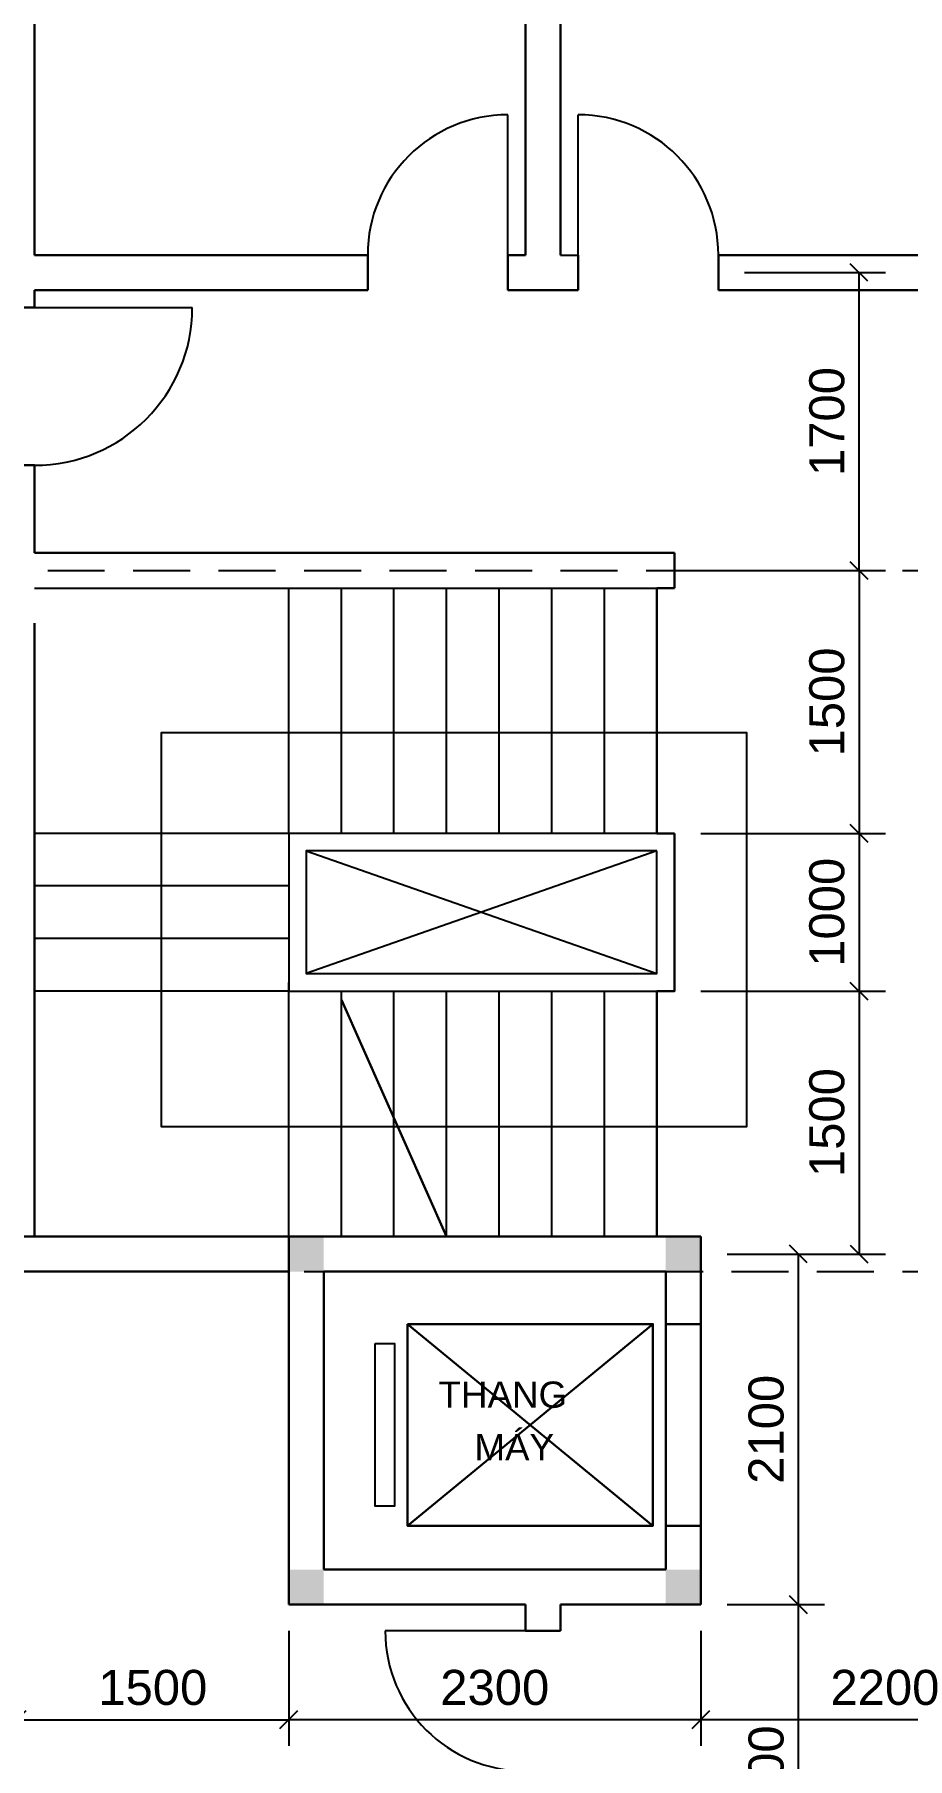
# Model space of a CAD drawing. Extents: x -100 to 171306, y -3236 to 60448.
# Drawn here: x 51344 to 56323, y 41820 to 51657 of the extents above; entities that cross this region are included whole.
import ezdxf

# ---------------------------------------------------------------- set-up
doc = ezdxf.new("R2010")
doc.units = 0
doc.header["$LTSCALE"] = 1300
doc.linetypes.add('HIDDEN', pattern=[0.375, 0.25, -0.125])
doc.layers.get('0').update_dxf_attribs({"linetype": 'CONTINUOUS'})
doc.layers.get('DEFPOINTS').update_dxf_attribs({"linetype": 'CONTINUOUS'})
for name, color, linetype in [('BAO', 3, 'CONTINUOUS'), ('COT', 1, 'CONTINUOUS'), ('CUA', 4, 'CONTINUOUS'), ('RANH', 2, 'CONTINUOUS'), ('TBI', 2, 'CONTINUOUS'), ('TEXT', 7, 'CONTINUOUS'), ('TIM', 6, 'CONTINUOUS')]:
    doc.layers.add(name, color=color, linetype=linetype)
doc.layers.add('TUONG', color=3, linetype='CONTINUOUS', lineweight=30)
doc.styles.add('VN', font='VHELVEN.TTF')
doc.styles.add('VNI-HELVE', font='VHELVEN.TTF')
doc.dimstyles.new('DIM100S', dxfattribs={"dimscale": 0, "dimtxt": 200, "dimasz": 100, "dimexe": 150, "dimexo": 150, "dimgap": 80, "dimtad": 1, "dimdec": 0, "dimrnd": 50, "dimzin": 0, "dimdsep": 46, "dimtxsty": 'VNI-HELVE', "dimblk1": 'OBLIQUE', "dimblk2": 'OBLIQUE', "dimsah": 1, "dimcen": 0, "dimclrd": 6, "dimclre": 6, "dimclrt": 6, "dimadec": 0, "dimazin": 0, "dimtfac": 1, "dimtdec": 0, "dimtmove": 0, "dimatfit": 3, "dimfxl": 1, "dimtolj": 1, "dimtzin": 0, "dimarcsym": 0})

# ---------------------------------------------------------------- blocks, each defined once
blk = doc.blocks.new('_OBLIQUE')
at = {"color": 0, "linetype": 'ByBlock'}
blk.add_line((-0.5, -0.5), (0.5, 0.5), dxfattribs=at)
blk = doc.blocks.new('*D172')
at = {"color": 6, "linetype": 'ByBlock', "transparency": 16777216}
for p, q in [((57244.1, 43248.6), (57244.1, 41891.9)), ((55144.1, 42548.6), (55144.1, 41891.9)), ((57244.1, 42041.9), (55144.1, 42041.9))]:
    blk.add_line(p, q, dxfattribs=at)
at = {"layer": 'DEFPOINTS', "color": 0, "linetype": 'ByBlock', "transparency": 16777216}
for p in [(57244.1, 43398.6), (55144.1, 42698.6), (55144.1, 42041.9)]:
    blk.add_point(p, dxfattribs=at)
at = {"color": 6, "linetype": 'ByBlock', "transparency": 16777216, "xscale": 100, "yscale": 100, "zscale": 100, "rotation": 180}
blk.add_blockref('_OBLIQUE', (55144.1, 42041.9), dxfattribs=at)
at = {"color": 6, "linetype": 'ByBlock', "transparency": 16777216, "xscale": 100, "yscale": 100, "zscale": 100}
blk.add_blockref('_OBLIQUE', (57244.1, 42041.9), dxfattribs=at)
at = {"color": 6, "linetype": 'ByBlock', "transparency": 16777216, "insert": (56194.1, 42224.7), "char_height": 200, "attachment_point": 5, "style": 'VNI-HELVE'}
blk.add_mtext('\\A1;2200', dxfattribs=at)
blk = doc.blocks.new('*D173')
at = {"color": 6, "linetype": 'ByBlock', "transparency": 16777216}
for p, q in [((52793.8, 42548.6), (52793.8, 41891.9)), ((55144.1, 42548.6), (55144.1, 41891.9)), ((55144.1, 42041.9), (52793.8, 42041.9))]:
    blk.add_line(p, q, dxfattribs=at)
at = {"layer": 'DEFPOINTS', "color": 0, "linetype": 'ByBlock', "transparency": 16777216}
for p in [(52793.8, 42698.6), (55144.1, 42698.6), (52793.8, 42041.9)]:
    blk.add_point(p, dxfattribs=at)
at = {"color": 6, "linetype": 'ByBlock', "transparency": 16777216, "xscale": 100, "yscale": 100, "zscale": 100, "rotation": 180}
blk.add_blockref('_OBLIQUE', (52793.8, 42041.9), dxfattribs=at)
at = {"color": 6, "linetype": 'ByBlock', "transparency": 16777216, "xscale": 100, "yscale": 100, "zscale": 100}
blk.add_blockref('_OBLIQUE', (55144.1, 42041.9), dxfattribs=at)
at = {"color": 6, "linetype": 'ByBlock', "transparency": 16777216, "insert": (53968.9, 42224.7), "char_height": 200, "attachment_point": 5, "style": 'VNI-HELVE'}
blk.add_mtext('\\A1;2300', dxfattribs=at)
blk = doc.blocks.new('*D174')
at = {"color": 6, "linetype": 'ByBlock', "transparency": 16777216}
for p, q in [((51243.9, 44099.3), (51243.9, 41891.9)), ((52793.8, 42548.6), (52793.8, 41891.9)), ((51243.9, 42041.9), (52793.8, 42041.9))]:
    blk.add_line(p, q, dxfattribs=at)
at = {"layer": 'DEFPOINTS', "color": 0, "linetype": 'ByBlock', "transparency": 16777216}
for p in [(51243.9, 44249.3), (52793.8, 42698.6), (52793.8, 42041.9)]:
    blk.add_point(p, dxfattribs=at)
at = {"color": 6, "linetype": 'ByBlock', "transparency": 16777216, "xscale": 100, "yscale": 100, "zscale": 100, "rotation": 180}
blk.add_blockref('_OBLIQUE', (51243.9, 42041.9), dxfattribs=at)
at = {"color": 6, "linetype": 'ByBlock', "transparency": 16777216, "xscale": 100, "yscale": 100, "zscale": 100}
blk.add_blockref('_OBLIQUE', (52793.8, 42041.9), dxfattribs=at)
at = {"color": 6, "linetype": 'ByBlock', "transparency": 16777216, "insert": (52018.8, 42224.7), "char_height": 200, "attachment_point": 5, "style": 'VNI-HELVE'}
blk.add_mtext('\\A1;1500', dxfattribs=at)
blk = doc.blocks.new('*D175')
at = {"color": 6, "linetype": 'ByBlock', "transparency": 16777216}
for p, q in [((55294.1, 42698.6), (55850.2, 42698.6)), ((55700.2, 42698.6), (55700.2, 40698.6)), ((54494.1, 40698.6), (55850.2, 40698.6))]:
    blk.add_line(p, q, dxfattribs=at)
at = {"layer": 'DEFPOINTS', "color": 0, "linetype": 'ByBlock', "transparency": 16777216}
for p in [(55144.1, 42698.6), (54344.1, 40698.6), (55700.2, 40698.6)]:
    blk.add_point(p, dxfattribs=at)
at = {"color": 6, "linetype": 'ByBlock', "transparency": 16777216, "xscale": 100, "yscale": 100, "zscale": 100}
for p, rotation in [((55700.2, 42698.6), 90), ((55700.2, 40698.6), 270)]:
    blk.add_blockref('_OBLIQUE', p, dxfattribs=dict(at, rotation=rotation))
at = {"color": 6, "linetype": 'ByBlock', "transparency": 16777216, "insert": (55517.4, 41698.6), "char_height": 200, "attachment_point": 5, "rotation": 90, "style": 'VNI-HELVE'}
blk.add_mtext('\\A1;2100', dxfattribs=at)
blk = doc.blocks.new('*D176')
at = {"color": 6, "linetype": 'ByBlock', "transparency": 16777216}
for p, q in [((55143.9, 48598.6), (56196.6, 48598.6)), ((56046.6, 48598.6), (56046.6, 47098.6)), ((55143.9, 47098.6), (56196.6, 47098.6))]:
    blk.add_line(p, q, dxfattribs=at)
at = {"layer": 'DEFPOINTS', "color": 0, "linetype": 'ByBlock', "transparency": 16777216}
for p in [(54993.9, 48598.6), (54993.9, 47098.6), (56046.6, 47098.6)]:
    blk.add_point(p, dxfattribs=at)
at = {"color": 6, "linetype": 'ByBlock', "transparency": 16777216, "xscale": 100, "yscale": 100, "zscale": 100}
for p, rotation in [((56046.6, 48598.6), 90), ((56046.6, 47098.6), 270)]:
    blk.add_blockref('_OBLIQUE', p, dxfattribs=dict(at, rotation=rotation))
at = {"color": 6, "linetype": 'ByBlock', "transparency": 16777216, "insert": (55863.8, 47848.6), "char_height": 200, "attachment_point": 5, "rotation": 90, "style": 'VNI-HELVE'}
blk.add_mtext('\\A1;1500', dxfattribs=at)
blk = doc.blocks.new('*D177')
at = {"color": 6, "linetype": 'ByBlock', "transparency": 16777216}
for p, q in [((55143.9, 47098.6), (56196.6, 47098.6)), ((56046.6, 47098.6), (56046.6, 46198.6)), ((55143.9, 46198.6), (56196.6, 46198.6))]:
    blk.add_line(p, q, dxfattribs=at)
at = {"layer": 'DEFPOINTS', "color": 0, "linetype": 'ByBlock', "transparency": 16777216}
for p in [(54993.9, 47098.6), (54993.9, 46198.6), (56046.6, 46198.6)]:
    blk.add_point(p, dxfattribs=at)
at = {"color": 6, "linetype": 'ByBlock', "transparency": 16777216, "xscale": 100, "yscale": 100, "zscale": 100}
for p, rotation in [((56046.6, 47098.6), 90), ((56046.6, 46198.6), 270)]:
    blk.add_blockref('_OBLIQUE', p, dxfattribs=dict(at, rotation=rotation))
at = {"color": 6, "linetype": 'ByBlock', "transparency": 16777216, "insert": (55863.8, 46648.6), "char_height": 200, "attachment_point": 5, "rotation": 90, "style": 'VNI-HELVE'}
blk.add_mtext('\\A1;1000', dxfattribs=at)
blk = doc.blocks.new('*D178')
at = {"color": 6, "linetype": 'ByBlock', "transparency": 16777216}
for p, q in [((55143.9, 46198.6), (56196.6, 46198.6)), ((56046.6, 46198.6), (56046.6, 44698.6)), ((55293.9, 44698.6), (56196.6, 44698.6))]:
    blk.add_line(p, q, dxfattribs=at)
at = {"layer": 'DEFPOINTS', "color": 0, "linetype": 'ByBlock', "transparency": 16777216}
for p in [(54993.9, 46198.6), (55143.9, 44698.6), (56046.6, 44698.6)]:
    blk.add_point(p, dxfattribs=at)
at = {"color": 6, "linetype": 'ByBlock', "transparency": 16777216, "xscale": 100, "yscale": 100, "zscale": 100}
for p, rotation in [((56046.6, 46198.6), 90), ((56046.6, 44698.6), 270)]:
    blk.add_blockref('_OBLIQUE', p, dxfattribs=dict(at, rotation=rotation))
at = {"color": 6, "linetype": 'ByBlock', "transparency": 16777216, "insert": (55863.8, 45448.6), "char_height": 200, "attachment_point": 5, "rotation": 90, "style": 'VNI-HELVE'}
blk.add_mtext('\\A1;1500', dxfattribs=at)
blk = doc.blocks.new('*D179')
at = {"color": 6, "linetype": 'ByBlock', "transparency": 16777216}
for p, q in [((55293.9, 44698.6), (55850.2, 44698.6)), ((55700.2, 44698.6), (55700.2, 42698.6)), ((55294.1, 42698.6), (55850.2, 42698.6))]:
    blk.add_line(p, q, dxfattribs=at)
at = {"layer": 'DEFPOINTS', "color": 0, "linetype": 'ByBlock', "transparency": 16777216}
for p in [(55143.9, 44698.6), (55144.1, 42698.6), (55700.2, 42698.6)]:
    blk.add_point(p, dxfattribs=at)
at = {"color": 6, "linetype": 'ByBlock', "transparency": 16777216, "xscale": 100, "yscale": 100, "zscale": 100}
for p, rotation in [((55700.2, 44698.6), 90), ((55700.2, 42698.6), 270)]:
    blk.add_blockref('_OBLIQUE', p, dxfattribs=dict(at, rotation=rotation))
at = {"color": 6, "linetype": 'ByBlock', "transparency": 16777216, "insert": (55517.4, 43698.6), "char_height": 200, "attachment_point": 5, "rotation": 90, "style": 'VNI-HELVE'}
blk.add_mtext('\\A1;2100', dxfattribs=at)
blk = doc.blocks.new('*D182')
at = {"color": 6, "linetype": 'ByBlock', "transparency": 16777216}
for p, q in [((55394.1, 50298.6), (56196.6, 50298.6)), ((56046.6, 48598.6), (56046.6, 50298.6)), ((55143.9, 48598.6), (56196.6, 48598.6))]:
    blk.add_line(p, q, dxfattribs=at)
at = {"layer": 'DEFPOINTS', "color": 0, "linetype": 'ByBlock', "transparency": 16777216}
for p in [(55244.1, 50298.6), (56046.6, 50298.6), (54993.9, 48598.6)]:
    blk.add_point(p, dxfattribs=at)
at = {"color": 6, "linetype": 'ByBlock', "transparency": 16777216, "xscale": 100, "yscale": 100, "zscale": 100}
for p, rotation in [((56046.6, 50298.6), 90), ((56046.6, 48598.6), 270)]:
    blk.add_blockref('_OBLIQUE', p, dxfattribs=dict(at, rotation=rotation))
at = {"color": 6, "linetype": 'ByBlock', "transparency": 16777216, "insert": (55863.8, 49448.6), "char_height": 200, "attachment_point": 5, "rotation": 90, "style": 'VNI-HELVE'}
blk.add_mtext('\\A1;1700', dxfattribs=at)

msp = doc.modelspace()

# ---------------------------------------------------------------- linework, layer by layer
at = {"layer": 'BAO', "color": 3, "linetype": 'Continuous'}
for p, q in [((51343.9, 48698.6), (54993.9, 48698.6)), ((54993.9, 48498.6), (54993.9, 48698.6)), ((51343.9, 48498.6), (54993.9, 48498.6)), ((52793.9, 47098.6), (52793.9, 48498.6)), ((53093.9, 47098.6), (53093.9, 48498.6)), ((53393.9, 47098.6), (53393.9, 48498.6)), ((53693.9, 47098.6), (53693.9, 48498.6)), ((53993.9, 47098.6), (53993.9, 48498.6)), ((54293.9, 47098.6), (54293.9, 48498.6)), ((54593.9, 47098.6), (54593.9, 48498.6)), ((52793.9, 47098.6), (51343.9, 47098.6)), ((54893.9, 47098.6), (54993.9, 47098.6)), ((52893.9, 46998.6), (54893.9, 46298.6)), ((54893.9, 46998.6), (52893.9, 46298.6)), ((52793.9, 46798.6), (51343.9, 46798.6)), ((52793.9, 46498.6), (51343.9, 46498.6)), ((52793.9, 44798.6), (52793.9, 46248.6)), ((52793.9, 46198.6), (51343.9, 46198.6)), ((53093.9, 44798.6), (53093.9, 46198.6)), ((53093.9, 46148.6), (53693.9, 44798.6)), ((53393.9, 44798.6), (53393.9, 46198.6)), ((53693.9, 44798.6), (53693.9, 46198.6)), ((53993.9, 44798.6), (53993.9, 46198.6)), ((54293.9, 44798.6), (54293.9, 46198.6)), ((54593.9, 44798.6), (54593.9, 46198.6))]:
    msp.add_line(p, q, dxfattribs=at)
for points in [[(54344.1, 50398.6), (54444.1, 50398.6)], [(54593.9, 45423.6), (52068.9, 45423.6), (52068.9, 47673.6), (55404.5, 47673.6), (55404.5, 45423.6), (54593.9, 45423.6)]]:
    msp.add_lwpolyline(points, dxfattribs=at)
for points in [[(54593.9, 47673.6, 0, 0, 0), (54761.9, 47673.6, 300, 0, 0), (54893.9, 47673.6, 0, 0, 0)], [(53993.9, 45423.6, 0, 0, 0), (53828.1, 45423.6, 300, 0, 0), (53693.9, 45423.6, 0, 0, 0)]]:
    msp.add_lwpolyline(points, format="xyseb", dxfattribs=at)
for points in [[(54993.9, 47098.6), (52793.9, 47098.6), (52793.9, 46198.6), (54993.9, 46198.6)], [(54893.9, 46998.6), (52893.9, 46998.6), (52893.9, 46298.6), (54893.9, 46298.6)]]:
    msp.add_lwpolyline(points, close=True, dxfattribs=at)
at = {"layer": 'COT', "color": 1, "linetype": 'Continuous'}
for points in [[(52793.8, 44798.6), (52793.8, 44598.6), (52993.9, 44798.6), (52993.9, 44598.6)], [(54943.8, 44798.6), (54943.8, 44598.6), (55143.9, 44798.6), (55143.9, 44598.6)], [(52793.8, 42898.6), (52793.8, 42698.6), (52993.9, 42898.6), (52993.9, 42698.6)], [(54943.9, 42898.6), (54943.9, 42698.6), (55144.1, 42898.6), (55144.1, 42698.6)]]:
    msp.add_solid(points, dxfattribs=at)
at = {"layer": 'CUA', "color": 4, "linetype": 'Continuous'}
for p, q in [((54044.1, 50398.6), (54044.1, 51198.6)), ((54444.1, 50398.6), (54444.1, 51198.6)), ((51344.1, 50098.6), (52244.1, 50098.6)), ((51344.1, 50098.6), (52244.1, 50098.6)), ((54893.9, 47148.6), (54893.9, 48498.6)), ((53693.9, 44798.6), (53093.9, 46148.6)), ((54144.1, 42548.6), (53344.1, 42548.6))]:
    msp.add_line(p, q, dxfattribs=at)
for centre, radius, start, end in [((54044.1, 50398.6), 800, 90, 180), ((54444.1, 50398.6), 800, 360, 90), ((51344.1, 50098.6), 900, 270, 360), ((54144.1, 42548.6), 800, 180, 270)]:
    msp.add_arc(centre, radius, start, end, dxfattribs=at)
at = {"layer": 'RANH', "color": 2, "linetype": 'HIDDEN'}
for p, q in [((5594.1, 48598.9), (64365.3, 48598.6)), ((5594.1, 44598.6), (64365.3, 44598.6))]:
    msp.add_line(p, q, dxfattribs=at)
at = {"layer": 'TBI', "color": 2, "linetype": 'Continuous'}
msp.add_lwpolyline([(53287.3, 44188), (53397.5, 44188), (53397.5, 43259.2), (53287.3, 43259.2)], close=True, dxfattribs=at)
at = {"layer": 'TUONG', "color": 3}
for p, q in [((54144.1, 56898.6), (54144.1, 50398.6)), ((54344.1, 50398.6), (54344.1, 56898.6)), ((51344.1, 56599.3), (51344.1, 50398.6)), ((51344.1, 50398.6), (53244.1, 50398.6)), ((53244.1, 50398.6), (53244.1, 50198.6)), ((54144.1, 50398.6), (54044.1, 50398.6)), ((54044.1, 50398.6), (54044.1, 50198.6)), ((54444.1, 50198.6), (54444.1, 50398.6)), ((57144.1, 50398.6), (55244.1, 50398.6)), ((55244.1, 50198.6), (55244.1, 50398.6)), ((51344.1, 50198.6), (53244.1, 50198.6)), ((53244.1, 50198.6), (51344.1, 50198.6)), ((53244.1, 50198.6), (51344.1, 50198.6)), ((51344.1, 50198.6), (51344.1, 50098.6)), ((54044.1, 50198.6), (54444.1, 50198.6)), ((57144.1, 50198.6), (55244.1, 50198.6)), ((51344.1, 49198.6), (51344.1, 48798.6)), ((51343.9, 48298.6), (51344, 44798.6)), ((50794.1, 44798.6), (52794.1, 44798.6)), ((52794.1, 44798.6), (52794.1, 42698.6)), ((54994.1, 44798.6), (52794.1, 44798.6)), ((55144.1, 44298.6), (55144.1, 44798.6)), ((52794.2, 44598.6), (50794.1, 44598.6)), ((52994.1, 44598.6), (52994.1, 42898.6)), ((54944.1, 44598.6), (52994.1, 44598.6)), ((54944.1, 44298.6), (54944.1, 44598.6)), ((53470.5, 43148.6), (54870.5, 44298.6)), ((53470.5, 44298.6), (54870.5, 43148.6)), ((55144.1, 44298.6), (54944.1, 44298.6)), ((54944.1, 44298.6), (54944.1, 43148.6)), ((54944.1, 43148.6), (55144.1, 43148.6)), ((54944.1, 42898.6), (54944.1, 43148.6)), ((55144.1, 42698.6), (55144.1, 43148.6)), ((52994.1, 42898.6), (54944.1, 42898.6)), ((52794.1, 42698.6), (54144.1, 42698.6)), ((54144.1, 42548.6), (54144.1, 42698.6)), ((54344.1, 42548.6), (54344.1, 42698.6)), ((54344.1, 42698.6), (54994.1, 42698.6))]:
    msp.add_line(p, q, dxfattribs=at)
at = {"layer": 'TUONG', "color": 3, "linetype": 'ByBlock'}
for p, q in [((51344.1, 50198.6), (51344.1, 50098.6)), ((53244.1, 50198.6), (51344.1, 50198.6)), ((54444.1, 50198.6), (54044.1, 50198.6)), ((57144.1, 50198.6), (55244.1, 50198.6)), ((51344.1, 50098.6), (51144.1, 50098.6)), ((51344.1, 49198.6), (51144.1, 49198.6)), ((51344.1, 49198.6), (51344.1, 48698.6)), ((51344.1, 48698.6), (54993.9, 48698.6)), ((54993.9, 48698.6), (54993.9, 48498.6)), ((54993.9, 48498.6), (54893.9, 48498.6)), ((54893.9, 48498.6), (54893.9, 47098.6)), ((54993.9, 47098.6), (54993.9, 46198.6)), ((54993.9, 46198.6), (54893.9, 46198.6)), ((54893.9, 46198.6), (54893.9, 44798.6)), ((54893.9, 44798.6), (55144.1, 44798.6)), ((55144.1, 44798.6), (55144.1, 42698.6)), ((55144.1, 42698.6), (54344.1, 42698.6)), ((54344.1, 42698.6), (54344.1, 42548.6)), ((54144.1, 42548.6), (54344.1, 42548.6))]:
    msp.add_line(p, q, dxfattribs=at)
at = {"layer": 'TUONG', "color": 3}
msp.add_lwpolyline([(53470.5, 44298.6), (54870.5, 44298.6), (54870.5, 43148.6), (53470.5, 43148.6)], close=True, dxfattribs=at)

# ---------------------------------------------------------------- texts
at = {"layer": 'TEXT', "color": 7, "style": 'VN'}
for s, p in [('THANG', (53648.4, 43821.2)), ('MAÙY', (53853.1, 43521.2))]:
    msp.add_text(s, height=150, dxfattribs=at).set_placement(p)

# ---------------------------------------------------------------- dimensions: what is measured, and where the dimension line sits
at = {"layer": 'TIM', "color": 6, "linetype": 'Continuous'}
for base, p1, p2, picture, middle in [((56046.6, 50298.6), (54993.9, 48598.6), (55244.1, 50298.6), '*D182', (55863.8, 49448.6)), ((56046.6, 47098.6), (54993.9, 48598.6), (54993.9, 47098.6), '*D176', (55863.8, 47848.6)), ((56046.6, 44698.6), (54993.9, 46198.6), (55143.9, 44698.6), '*D178', (55863.8, 45448.6))]:
    dim = msp.add_linear_dim(base=base, p1=p1, p2=p2, angle=90, dimstyle='DIM100S', override={"dimscale": 1}, dxfattribs=at)
    dim.commit()
    dim.dimension.update_dxf_attribs({"geometry": picture, "text_midpoint": middle})
for base, p1, p2, text, picture, middle in [((56046.6, 46198.6), (54993.9, 47098.6), (54993.9, 46198.6), '1000', '*D177', (55863.8, 46648.6)), ((55700.2, 42698.6), (55143.9, 44698.6), (55144.1, 42698.6), '2100', '*D179', (55517.4, 43698.6)), ((55700.2, 40698.6), (55144.1, 42698.6), (54344.1, 40698.6), '2100', '*D175', (55517.4, 41698.6))]:
    dim = msp.add_linear_dim(base=base, p1=p1, p2=p2, angle=90, text=text, dimstyle='DIM100S', override={"dimscale": 1}, dxfattribs=at)
    dim.commit()
    dim.dimension.update_dxf_attribs({"geometry": picture, "text_midpoint": middle})
for base, p1, p2, text, picture, middle in [((52793.8, 42041.9), (51243.9, 44249.3), (52793.8, 42698.6), '1500', '*D174', (52018.8, 42224.7)), ((55144.1, 42041.9), (57244.1, 43398.6), (55144.1, 42698.6), '2200', '*D172', (56194.1, 42224.7)), ((52793.8, 42041.9), (55144.1, 42698.6), (52793.8, 42698.6), '2300', '*D173', (53968.9, 42224.7))]:
    dim = msp.add_linear_dim(base=base, p1=p1, p2=p2, text=text, dimstyle='DIM100S', override={"dimscale": 1}, dxfattribs=at)
    dim.commit()
    dim.dimension.update_dxf_attribs({"geometry": picture, "text_midpoint": middle})

doc.saveas('drawing.dxf')
